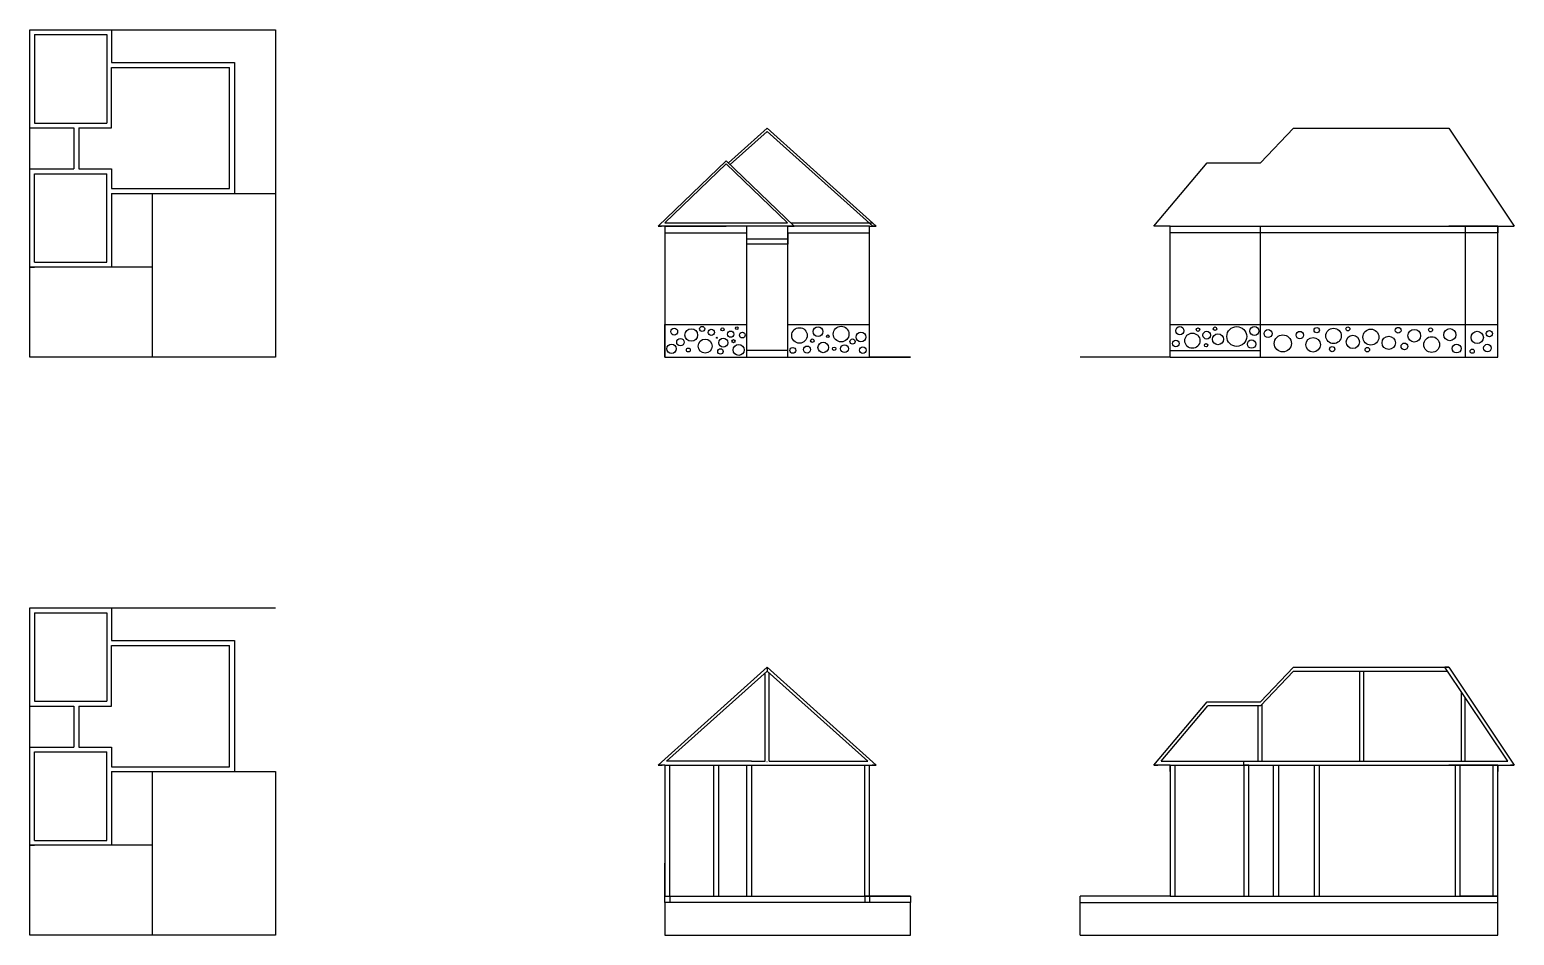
# Model space of a CAD drawing. Header units: millimetres. Extents: x 1761.3 to 1806.6, y 1931.8 to 1959.5.
import ezdxf

# ---------------------------------------------------------------- set-up
doc = ezdxf.new("R2010")
doc.units = ezdxf.units.MM
doc.linetypes.add('ACAD_ISO03W100', pattern=[30, 12, -18])

msp = doc.modelspace()

# ---------------------------------------------------------------- linework, layer by layer
for p, q in [((1761.274, 1959.476), (1768.774, 1959.476)), ((1761.274, 1949.476), (1761.274, 1959.476)), ((1763.774, 1959.476), (1763.774, 1958.476)), ((1768.774, 1959.476), (1768.774, 1949.476)), ((1761.424, 1959.326), (1763.624, 1959.326)), ((1761.424, 1959.326), (1761.424, 1956.626)), ((1763.624, 1959.326), (1763.624, 1956.626)), ((1763.774, 1958.476), (1767.524, 1958.476)), ((1767.524, 1958.476), (1767.524, 1954.476)), ((1763.774, 1956.476), (1763.774, 1958.326)), ((1763.774, 1958.326), (1767.374, 1958.326)), ((1767.374, 1954.626), (1767.374, 1958.326)), ((1761.274, 1955.226), (1761.274, 1956.476)), ((1761.274, 1956.476), (1762.624, 1956.476)), ((1761.424, 1956.626), (1763.624, 1956.626)), ((1762.624, 1956.476), (1762.624, 1955.226)), ((1762.774, 1956.476), (1762.774, 1955.226)), ((1762.774, 1956.476), (1763.774, 1956.476)), ((1783.779, 1956.467), (1782.601, 1955.407)), ((1783.779, 1956.367), (1782.653, 1955.357)), ((1787.104, 1953.476), (1783.779, 1956.467)), ((1783.779, 1956.367), (1787.004, 1953.476)), ((1799.837, 1956.467), (1798.837, 1955.407)), ((1799.837, 1956.467), (1804.577, 1956.467)), ((1804.577, 1956.467), (1806.577, 1953.476)), ((1780.454, 1953.476), (1782.529, 1955.476)), ((1782.529, 1955.376), (1780.658, 1953.576)), ((1784.604, 1953.476), (1782.529, 1955.476)), ((1784.4, 1953.576), (1782.529, 1955.376)), ((1795.577, 1953.476), (1797.202, 1955.407)), ((1797.202, 1955.407), (1798.837, 1955.407)), ((1761.274, 1952.226), (1761.274, 1955.226)), ((1761.274, 1955.226), (1762.624, 1955.226)), ((1761.424, 1952.376), (1761.424, 1955.076)), ((1761.424, 1955.076), (1763.624, 1955.076)), ((1762.774, 1955.226), (1763.774, 1955.226)), ((1763.624, 1952.376), (1763.624, 1955.076)), ((1763.774, 1955.226), (1763.774, 1954.626)), ((1763.774, 1954.626), (1767.374, 1954.626)), ((1763.774, 1954.476), (1768.774, 1954.476)), ((1763.774, 1954.476), (1763.774, 1952.226)), ((1765.024, 1952.226), (1765.024, 1954.476)), ((1780.658, 1953.576), (1784.4, 1953.576)), ((1784.501, 1953.576), (1786.993, 1953.576)), ((1780.654, 1953.476), (1780.454, 1953.476)), ((1780.454, 1953.476), (1780.554, 1953.476)), ((1786.904, 1953.476), (1780.654, 1953.476)), ((1780.654, 1953.476), (1780.654, 1949.476)), ((1780.654, 1953.476), (1780.654, 1953.276)), ((1780.654, 1953.476), (1782.529, 1953.476)), ((1780.654, 1953.276), (1783.154, 1953.276)), ((1783.154, 1949.476), (1783.154, 1953.476)), ((1784.404, 1953.076), (1783.154, 1953.076)), ((1784.404, 1949.476), (1784.404, 1953.476)), ((1784.404, 1953.476), (1784.604, 1953.476)), ((1784.404, 1953.276), (1786.904, 1953.276)), ((1784.404, 1953.276), (1784.404, 1953.076)), ((1784.404, 1953.076), (1784.404, 1952.926)), ((1784.604, 1953.476), (1784.504, 1953.476)), ((1786.904, 1949.476), (1786.904, 1953.476)), ((1786.904, 1953.476), (1787.104, 1953.476)), ((1787.104, 1953.476), (1787.004, 1953.476)), ((1796.077, 1953.476), (1795.577, 1953.476)), ((1796.077, 1953.476), (1795.877, 1953.476)), ((1796.077, 1949.476), (1796.077, 1953.476)), ((1796.077, 1953.476), (1806.077, 1953.476)), ((1796.077, 1953.476), (1797.202, 1953.476)), ((1806.077, 1953.276), (1796.077, 1953.276)), ((1798.837, 1949.476), (1798.837, 1953.476)), ((1798.837, 1953.476), (1799.837, 1953.476)), ((1801.077, 1953.476), (1805.077, 1953.476)), ((1805.077, 1953.476), (1804.577, 1953.476)), ((1805.077, 1953.476), (1805.077, 1949.476)), ((1806.077, 1953.476), (1805.077, 1953.476)), ((1806.077, 1949.476), (1806.077, 1953.476)), ((1806.077, 1953.476), (1806.077, 1953.276)), ((1806.077, 1953.476), (1806.277, 1953.476)), ((1806.077, 1953.476), (1806.577, 1953.476)), ((1784.404, 1952.926), (1783.154, 1952.926)), ((1765.024, 1952.226), (1761.274, 1952.226)), ((1761.274, 1952.226), (1761.424, 1952.226)), ((1761.424, 1952.376), (1763.624, 1952.376)), ((1765.024, 1949.476), (1765.024, 1952.226)), ((1780.654, 1949.476), (1780.654, 1950.476)), ((1780.654, 1950.476), (1783.154, 1950.476)), ((1784.404, 1950.476), (1786.904, 1950.476)), ((1796.077, 1950.476), (1806.077, 1950.476)), ((1768.774, 1949.476), (1761.274, 1949.476)), ((1768.774, 1949.476), (1765.024, 1949.476)), ((1780.654, 1949.476), (1788.154, 1949.476)), ((1780.654, 1949.476), (1783.154, 1949.476)), ((1784.404, 1949.676), (1783.154, 1949.676)), ((1783.154, 1949.476), (1784.404, 1949.476)), ((1784.404, 1949.476), (1784.404, 1949.676)), ((1788.154, 1949.476), (1786.904, 1949.476)), ((1796.077, 1949.476), (1793.327, 1949.476)), ((1796.077, 1949.676), (1798.837, 1949.676)), ((1796.077, 1949.476), (1806.077, 1949.476)), ((1796.077, 1949.476), (1801.077, 1949.476)), ((1796.077, 1949.476), (1798.837, 1949.476)), ((1761.274, 1941.822), (1768.774, 1941.822)), ((1761.274, 1931.822), (1761.274, 1941.822)), ((1763.774, 1941.822), (1763.774, 1940.822)), ((1761.424, 1941.672), (1763.624, 1941.672)), ((1761.424, 1941.672), (1761.424, 1938.972)), ((1763.624, 1941.672), (1763.624, 1938.972)), ((1763.774, 1940.822), (1767.524, 1940.822)), ((1767.524, 1940.822), (1767.524, 1936.822)), ((1763.774, 1938.822), (1763.774, 1940.672)), ((1763.774, 1940.672), (1767.374, 1940.672)), ((1767.374, 1936.972), (1767.374, 1940.672)), ((1783.779, 1940.012), (1780.454, 1937.022)), ((1780.708, 1937.142), (1783.779, 1939.892)), ((1787.104, 1937.022), (1783.779, 1940.012)), ((1783.779, 1940.012), (1783.779, 1939.892)), ((1786.85, 1937.142), (1783.779, 1939.892)), ((1799.837, 1940.012), (1798.837, 1938.953)), ((1798.837, 1938.833), (1799.837, 1939.892)), ((1799.837, 1940.012), (1804.577, 1940.012)), ((1799.837, 1940.012), (1799.937, 1940.012)), ((1799.837, 1940.012), (1799.937, 1940.012)), ((1799.837, 1939.892), (1804.537, 1939.892)), ((1801.861, 1937.142), (1801.861, 1939.892)), ((1801.981, 1937.142), (1801.981, 1939.892)), ((1804.577, 1940.012), (1804.457, 1940.012)), ((1806.377, 1937.142), (1804.457, 1940.012)), ((1804.577, 1940.012), (1804.477, 1940.012)), ((1804.577, 1940.012), (1806.577, 1937.022)), ((1783.719, 1937.142), (1783.719, 1939.839)), ((1783.839, 1937.142), (1783.839, 1939.839)), ((1804.961, 1937.142), (1804.961, 1939.258)), ((1805.081, 1937.142), (1805.081, 1939.079)), ((1761.274, 1937.572), (1761.274, 1938.822)), ((1761.274, 1938.822), (1762.624, 1938.822)), ((1761.424, 1938.972), (1763.624, 1938.972)), ((1762.624, 1938.822), (1762.624, 1937.572)), ((1762.774, 1938.822), (1762.774, 1937.572)), ((1762.774, 1938.822), (1763.774, 1938.822)), ((1795.577, 1937.022), (1797.202, 1938.953)), ((1795.798, 1937.142), (1797.221, 1938.833)), ((1797.202, 1938.953), (1798.837, 1938.953)), ((1797.202, 1938.953), (1797.302, 1938.953)), ((1797.202, 1938.953), (1797.322, 1938.953)), ((1798.837, 1938.833), (1797.221, 1938.833)), ((1798.761, 1937.142), (1798.761, 1938.833)), ((1798.881, 1937.142), (1798.881, 1938.879)), ((1761.274, 1934.572), (1761.274, 1937.572)), ((1761.274, 1937.572), (1762.624, 1937.572)), ((1761.424, 1934.722), (1761.424, 1937.422)), ((1761.424, 1937.422), (1763.624, 1937.422)), ((1762.774, 1937.572), (1763.774, 1937.572)), ((1763.624, 1934.722), (1763.624, 1937.422)), ((1763.774, 1937.572), (1763.774, 1936.972)), ((1763.774, 1936.972), (1767.374, 1936.972)), ((1763.774, 1936.822), (1768.774, 1936.822)), ((1763.774, 1936.822), (1763.774, 1934.572)), ((1780.654, 1937.022), (1780.454, 1937.022)), ((1780.454, 1937.022), (1780.554, 1937.022)), ((1780.454, 1937.022), (1780.574, 1937.022)), ((1780.654, 1937.022), (1780.654, 1933.022)), ((1780.654, 1937.022), (1780.654, 1936.822)), ((1780.654, 1937.022), (1786.904, 1937.022)), ((1783.304, 1937.142), (1780.708, 1937.142)), ((1780.804, 1933.022), (1780.804, 1937.022)), ((1782.154, 1933.022), (1782.154, 1937.022)), ((1782.304, 1933.022), (1782.304, 1937.022)), ((1783.154, 1933.022), (1783.154, 1937.022)), ((1783.154, 1937.022), (1783.304, 1937.022)), ((1783.304, 1937.142), (1783.719, 1937.142)), ((1783.304, 1937.022), (1783.304, 1933.022)), ((1783.779, 1937.122), (1783.772, 1937.122)), ((1783.839, 1937.142), (1786.85, 1937.142)), ((1786.754, 1933.022), (1786.754, 1937.022)), ((1786.904, 1933.022), (1786.904, 1937.022)), ((1786.904, 1937.022), (1787.104, 1937.022)), ((1787.104, 1937.022), (1786.984, 1937.022)), ((1787.104, 1937.022), (1787.004, 1937.022)), ((1796.077, 1937.022), (1795.577, 1937.022)), ((1795.577, 1937.022), (1795.677, 1937.022)), ((1795.577, 1937.022), (1795.697, 1937.022)), ((1795.798, 1937.142), (1806.377, 1937.142)), ((1796.077, 1937.022), (1795.877, 1937.022)), ((1796.077, 1937.022), (1806.077, 1937.022)), ((1796.077, 1937.022), (1797.202, 1937.022)), ((1796.077, 1936.822), (1796.077, 1937.022)), ((1796.077, 1937.022), (1796.077, 1933.022)), ((1796.227, 1933.022), (1796.227, 1937.022)), ((1798.327, 1937.022), (1798.327, 1937.142)), ((1798.477, 1937.022), (1798.327, 1937.022)), ((1798.327, 1937.022), (1798.327, 1933.022)), ((1798.477, 1933.022), (1798.477, 1937.022)), ((1798.837, 1937.022), (1799.837, 1937.022)), ((1799.227, 1933.022), (1799.227, 1937.022)), ((1799.227, 1937.022), (1799.377, 1937.022)), ((1799.377, 1937.022), (1799.377, 1933.022)), ((1800.477, 1933.022), (1800.477, 1937.022)), ((1800.477, 1937.022), (1800.627, 1937.022)), ((1800.627, 1937.022), (1800.627, 1933.022)), ((1801.077, 1937.022), (1805.077, 1937.022)), ((1805.077, 1937.022), (1804.577, 1937.022)), ((1804.927, 1937.022), (1804.777, 1937.022)), ((1804.777, 1937.022), (1804.777, 1933.022)), ((1804.927, 1933.022), (1804.927, 1937.022)), ((1806.077, 1937.022), (1805.077, 1937.022)), ((1805.927, 1933.022), (1805.927, 1937.022)), ((1806.077, 1933.022), (1806.077, 1937.022)), ((1806.077, 1937.022), (1806.077, 1936.822)), ((1806.077, 1937.022), (1806.277, 1937.022)), ((1806.077, 1937.022), (1806.577, 1937.022)), ((1806.577, 1937.022), (1806.457, 1937.022)), ((1806.577, 1937.022), (1806.477, 1937.022)), ((1765.024, 1934.572), (1761.274, 1934.572)), ((1761.274, 1934.572), (1761.424, 1934.572)), ((1761.424, 1934.722), (1763.624, 1934.722)), ((1780.654, 1933.022), (1780.654, 1934.022)), ((1780.654, 1933.022), (1788.154, 1933.022)), ((1780.654, 1933.022), (1783.154, 1933.022)), ((1780.654, 1933.022), (1780.804, 1933.022)), ((1780.654, 1932.822), (1780.654, 1933.022)), ((1780.654, 1933.022), (1782.154, 1933.022)), ((1788.154, 1932.822), (1780.654, 1932.822)), ((1780.654, 1932.822), (1780.654, 1931.822)), ((1780.804, 1933.022), (1780.804, 1932.822)), ((1782.154, 1933.022), (1782.304, 1933.022)), ((1782.154, 1933.022), (1783.154, 1933.022)), ((1783.154, 1933.022), (1784.404, 1933.022)), ((1786.904, 1933.022), (1786.754, 1933.022)), ((1786.754, 1933.022), (1786.754, 1932.822)), ((1788.154, 1933.022), (1786.904, 1933.022)), ((1786.904, 1933.022), (1786.904, 1932.822)), ((1788.154, 1933.022), (1788.154, 1932.822)), ((1788.154, 1931.822), (1788.154, 1932.822)), ((1796.077, 1933.022), (1793.327, 1933.022)), ((1793.327, 1931.822), (1793.327, 1933.022)), ((1793.327, 1932.822), (1806.077, 1932.822)), ((1796.077, 1933.022), (1806.077, 1933.022)), ((1796.077, 1933.022), (1796.227, 1933.022)), ((1796.227, 1933.022), (1798.477, 1933.022)), ((1796.227, 1933.022), (1799.227, 1933.022)), ((1799.227, 1933.022), (1800.477, 1933.022)), ((1805.927, 1933.022), (1804.927, 1933.022)), ((1806.077, 1933.022), (1805.927, 1933.022)), ((1806.077, 1931.822), (1806.077, 1933.022)), ((1768.774, 1931.822), (1761.274, 1931.822)), ((1780.654, 1931.822), (1788.154, 1931.822)), ((1793.327, 1931.822), (1806.077, 1931.822))]:
    msp.add_line(p, q)
at = {"linetype": 'ACAD_ISO03W100'}
for p, q in [((1765.024, 1934.572), (1765.024, 1936.822)), ((1768.774, 1936.822), (1768.774, 1931.822)), ((1765.024, 1931.822), (1765.024, 1934.572)), ((1768.774, 1931.822), (1765.024, 1931.822))]:
    msp.add_line(p, q, dxfattribs=at)
for centre, radius in [((1780.942, 1950.257), 0.104), ((1781.461, 1950.153), 0.193), ((1781.794, 1950.339), 0.0766), ((1782.071, 1950.234), 0.0957), ((1782.414, 1950.325), 0.0474), ((1782.848, 1950.361), 0.0401), ((1784.764, 1950.14), 0.237), ((1785.329, 1950.255), 0.15), ((1786.035, 1950.181), 0.239), ((1796.37, 1950.283), 0.126), ((1796.925, 1950.316), 0.0533), ((1797.443, 1950.345), 0.0533), ((1798.108, 1950.107), 0.302), ((1798.646, 1950.275), 0.135), ((1799.064, 1950.196), 0.121), ((1800.547, 1950.301), 0.0809), ((1801.061, 1950.125), 0.236), ((1801.498, 1950.341), 0.0607), ((1802.199, 1950.088), 0.244), ((1803.033, 1950.297), 0.0873), ((1803.524, 1950.129), 0.194), ((1804.022, 1950.31), 0.0605), ((1804.607, 1950.162), 0.185), ((1780.86, 1949.734), 0.142), ((1781.13, 1949.935), 0.113), ((1781.885, 1949.815), 0.214), ((1782.246, 1950.07), 0.0146), ((1782.436, 1949.917), 0.137), ((1782.662, 1950.179), 0.0951), ((1782.75, 1949.964), 0.0474), ((1782.91, 1949.698), 0.168), ((1783.02, 1950.15), 0.0875), ((1785.155, 1949.98), 0.052), ((1785.489, 1949.773), 0.161), ((1785.63, 1950.114), 0.0408), ((1786.384, 1949.954), 0.0794), ((1786.641, 1950.092), 0.144), ((1796.247, 1949.893), 0.103), ((1796.752, 1949.979), 0.232), ((1797.192, 1950.148), 0.118), ((1797.171, 1949.84), 0.0492), ((1797.533, 1950.024), 0.168), ((1798.56, 1949.877), 0.129), ((1799.513, 1949.896), 0.262), ((1800.033, 1950.15), 0.114), ((1800.437, 1949.855), 0.224), ((1801.648, 1949.941), 0.202), ((1802.744, 1949.914), 0.204), ((1803.222, 1949.806), 0.101), ((1804.056, 1949.86), 0.241), ((1804.816, 1949.739), 0.135), ((1805.445, 1950.079), 0.187), ((1805.756, 1949.755), 0.115), ((1805.817, 1950.194), 0.0945), ((1781.372, 1949.694), 0.0592), ((1782.352, 1949.651), 0.0839), ((1784.56, 1949.684), 0.0892), ((1784.995, 1949.709), 0.107), ((1785.823, 1949.732), 0.052), ((1786.139, 1949.735), 0.119), ((1786.696, 1949.691), 0.0988), ((1801.019, 1949.722), 0.0808), ((1802.092, 1949.706), 0.0672), ((1805.292, 1949.657), 0.0637)]:
    msp.add_circle(centre, radius)

doc.saveas('drawing.dxf')
